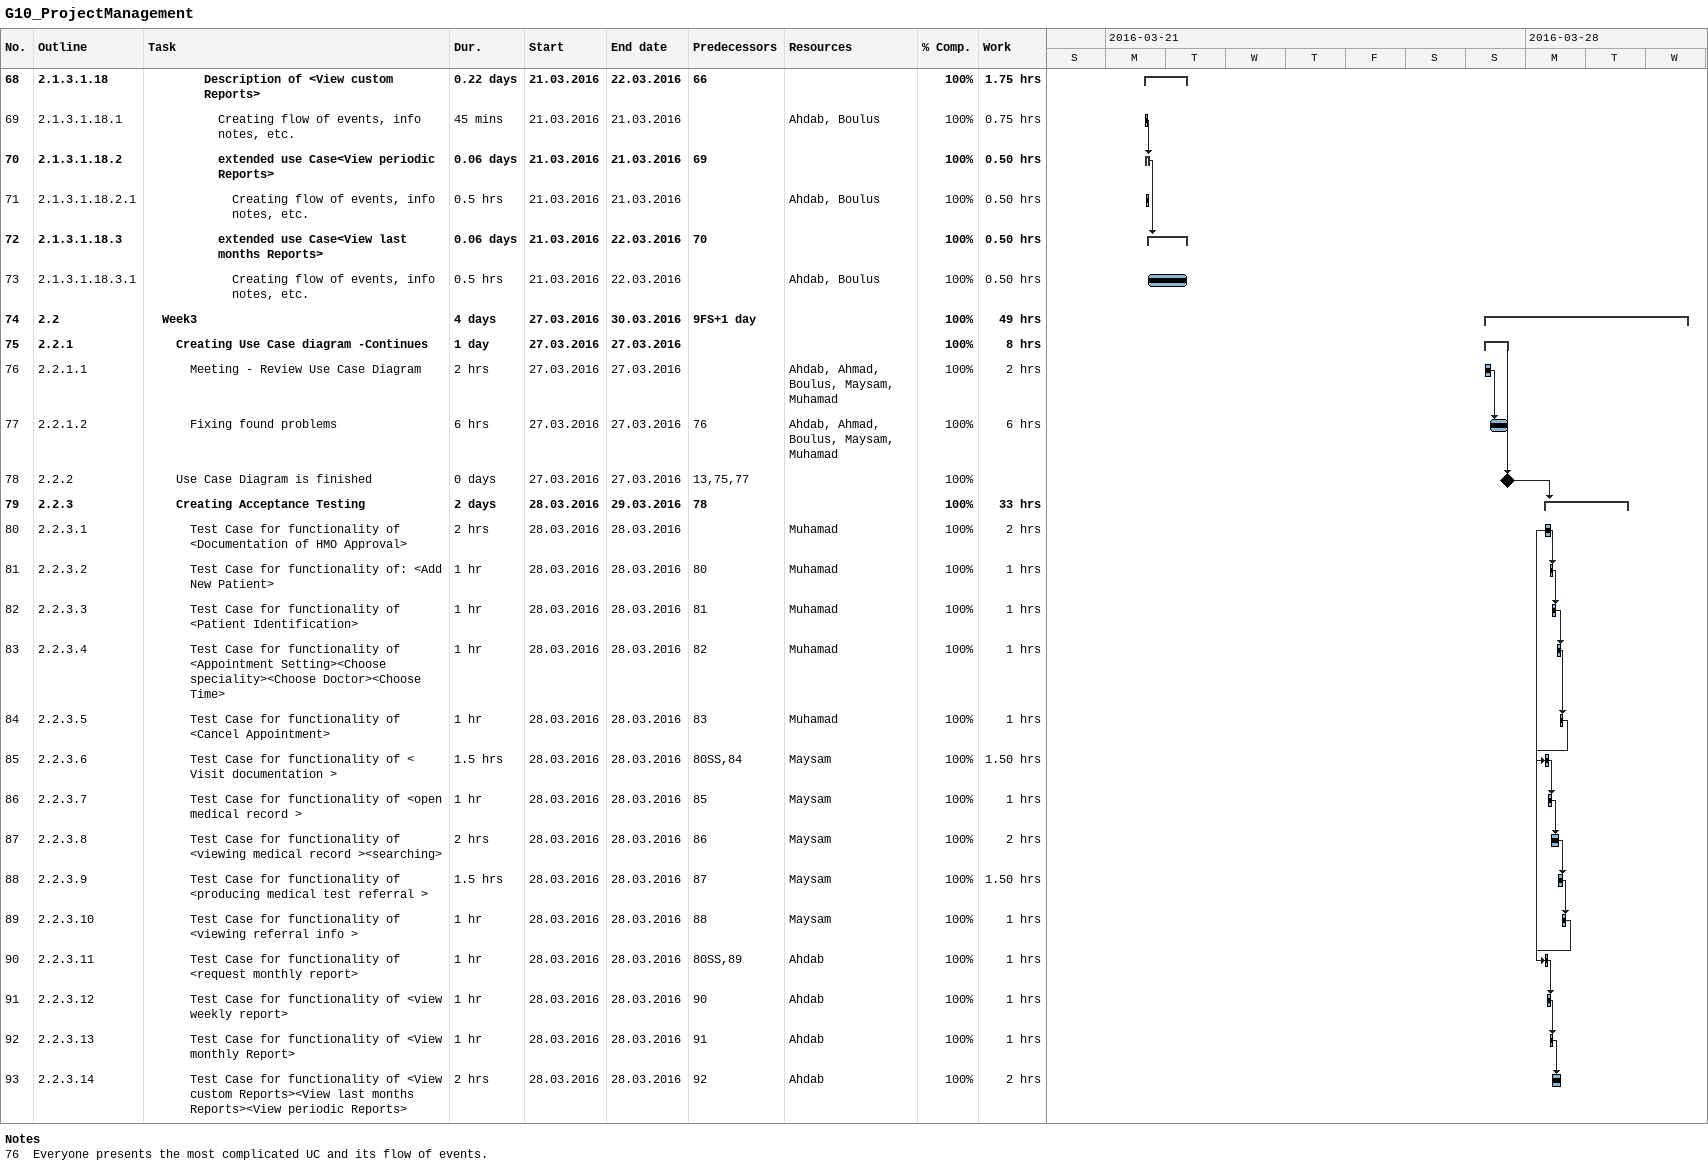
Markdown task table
G10_ProjectManagement

| ID | WBS | Task | Duration | Start | Finish | Predecessors | Resources | % complete | Work (h) |
|---|---|---|---|---|---|---|---|---|---|
| 68 | 2.1.3.1.18 | **Description of <View custom Reports>** | 0.22d | 2016-03-21 | 2016-03-22 | 66 |  | 100 | 1.75 |
| 69 | 2.1.3.1.18.1 | Creating flow of events, info notes, etc. | 45min | 2016-03-21 | 2016-03-21 |  | Ahdab, Boulus | 100 | 0.75 |
| 70 | 2.1.3.1.18.2 | **extended use Case<View periodic Reports>** | 0.06d | 2016-03-21 | 2016-03-21 | 69 |  | 100 | 0.50 |
| 71 | 2.1.3.1.18.2.1 | Creating flow of events, info notes, etc. | 0.5h | 2016-03-21 | 2016-03-21 |  | Ahdab, Boulus | 100 | 0.50 |
| 72 | 2.1.3.1.18.3 | **extended use Case<View last months Reports>** | 0.06d | 2016-03-21 | 2016-03-22 | 70 |  | 100 | 0.50 |
| 73 | 2.1.3.1.18.3.1 | Creating flow of events, info notes, etc. | 0.5h | 2016-03-21 | 2016-03-22 |  | Ahdab, Boulus | 100 | 0.50 |
| 74 | 2.2 | **Week3** | 4d | 2016-03-27 | 2016-03-30 | 9FS+1d |  | 100 | 49 |
| 75 | 2.2.1 | **Creating Use Case diagram -Continues** | 1d | 2016-03-27 | 2016-03-27 |  |  | 100 | 8 |
| 76 | 2.2.1.1 | Meeting - Review Use Case Diagram | 2h | 2016-03-27 | 2016-03-27 |  | Ahdab, Ahmad, Boulus, Maysam, Muhamad | 100 | 2 |
| 77 | 2.2.1.2 | Fixing found problems | 6h | 2016-03-27 | 2016-03-27 | 76 | Ahdab, Ahmad, Boulus, Maysam, Muhamad | 100 | 6 |
| 78 | 2.2.2 | Use Case Diagram is finished | 0d | 2016-03-27 | 2016-03-27 | 13, 75, 77 |  | 100 |  |
| 79 | 2.2.3 | **Creating Acceptance Testing** | 2d | 2016-03-28 | 2016-03-29 | 78 |  | 100 | 33 |
| 80 | 2.2.3.1 | Test Case for functionality of <Documentation of HMO Approval> | 2h | 2016-03-28 | 2016-03-28 |  | Muhamad | 100 | 2 |
| 81 | 2.2.3.2 | Test Case for functionality of: <Add New Patient> | 1h | 2016-03-28 | 2016-03-28 | 80 | Muhamad | 100 | 1 |
| 82 | 2.2.3.3 | Test Case for functionality of <Patient Identification> | 1h | 2016-03-28 | 2016-03-28 | 81 | Muhamad | 100 | 1 |
| 83 | 2.2.3.4 | Test Case for functionality of <Appointment Setting><Choose speciality><Choose Doctor><Choose Time> | 1h | 2016-03-28 | 2016-03-28 | 82 | Muhamad | 100 | 1 |
| 84 | 2.2.3.5 | Test Case for functionality of <Cancel Appointment> | 1h | 2016-03-28 | 2016-03-28 | 83 | Muhamad | 100 | 1 |
| 85 | 2.2.3.6 | Test Case for functionality of < Visit documentation > | 1.5h | 2016-03-28 | 2016-03-28 | 80SS, 84 | Maysam | 100 | 1.50 |
| 86 | 2.2.3.7 | Test Case for functionality of <open medical record > | 1h | 2016-03-28 | 2016-03-28 | 85 | Maysam | 100 | 1 |
| 87 | 2.2.3.8 | Test Case for functionality of <viewing medical record ><searching> | 2h | 2016-03-28 | 2016-03-28 | 86 | Maysam | 100 | 2 |
| 88 | 2.2.3.9 | Test Case for functionality of <producing medical test referral > | 1.5h | 2016-03-28 | 2016-03-28 | 87 | Maysam | 100 | 1.50 |
| 89 | 2.2.3.10 | Test Case for functionality of <viewing referral info > | 1h | 2016-03-28 | 2016-03-28 | 88 | Maysam | 100 | 1 |
| 90 | 2.2.3.11 | Test Case for functionality of <request monthly report> | 1h | 2016-03-28 | 2016-03-28 | 80SS, 89 | Ahdab | 100 | 1 |
| 91 | 2.2.3.12 | Test Case for functionality of <view weekly report> | 1h | 2016-03-28 | 2016-03-28 | 90 | Ahdab | 100 | 1 |
| 92 | 2.2.3.13 | Test Case for functionality of <View monthly Report> | 1h | 2016-03-28 | 2016-03-28 | 91 | Ahdab | 100 | 1 |
| 93 | 2.2.3.14 | Test Case for functionality of <View custom Reports><View last months Reports><View periodic Reports> | 2h | 2016-03-28 | 2016-03-28 | 92 | Ahdab | 100 | 2 |

Notes
- 76: Everyone presents the most complicated UC and its flow of events.
